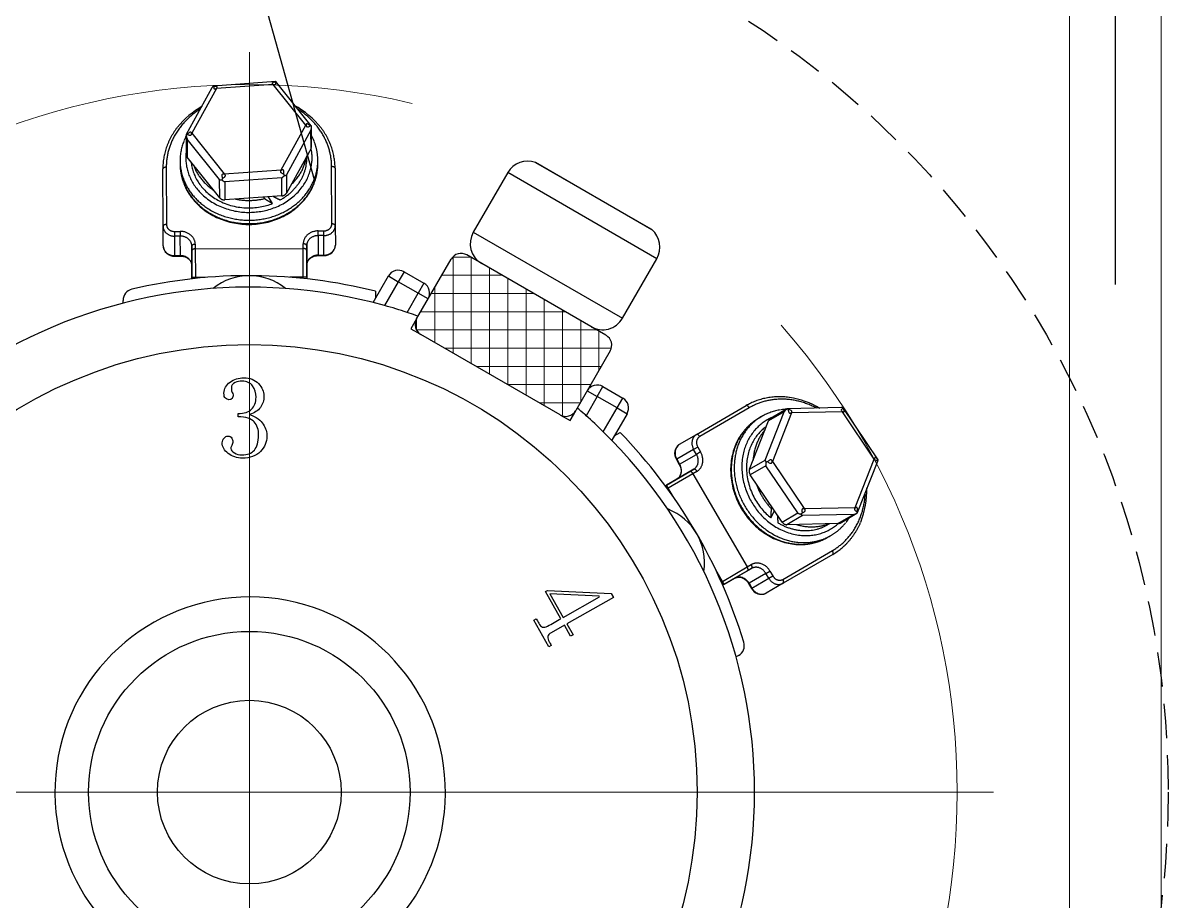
# Model space of a CAD drawing. Extents: x -9568 to -1230, y 8910 to 14862.
# Drawn here: x -7611.9 to -7512.2, y 13437 to 13513.5 of the extents above; entities that cross this region are included whole.
import ezdxf

# ---------------------------------------------------------------- set-up
doc = ezdxf.new("R2010")
doc.units = 0
doc.header["$LTSCALE"] = 12
for name, pattern in [('CENTER', [50.8, 31.75, -6.35, 6.35, -6.35]), ('CENTER2', [28.575, 19.05, -3.175, 3.175, -3.175]), ('DASHED', [0.75, 0.5, -0.25])]:
    doc.linetypes.add(name, pattern=pattern)
for name, color, linetype in [('01粗实线', 7, 'CONTINUOUS'), ('2', 3, 'CONTINUOUS'), ('4虚线层', 6, 'DASHED'), ('Default', 7, 'CONTINUOUS')]:
    doc.layers.add(name, color=color, linetype=linetype)
for name, color, linetype, lineweight in [('2中心线层', 1, 'CENTER', 25), ('7标注层', 4, 'CONTINUOUS', 20), ('图层3', 7, 'CONTINUOUS', 30), ('图层5', 1, 'CENTER2', 18), ('粗实线', 7, 'CONTINUOUS', 25)]:
    doc.layers.add(name, color=color, linetype=linetype, lineweight=lineweight)

# ---------------------------------------------------------------- blocks, each defined once
blk = doc.blocks.new('G$CBB9FC1A2')
at = {"layer": '4虚线层', "ltscale": 0.5}
blk.add_circle((0, 0), 80, dxfattribs=at)
at = {"layer": 'Default', "color": 1, "linetype": 'CENTER2', "lineweight": 13, "ltscale": 20}
for p, q in [((0, -66.13), (0, 64.458)), ((64.793, 0), (-63.433, 0))]:
    blk.add_line(p, q, dxfattribs=at)
at = {"layer": 'Default', "color": 7, "linetype": 'CENTER2', "lineweight": 13}
blk.add_circle((0, 0), 61.637, dxfattribs=at)
at = {"layer": '图层3'}
for p, q in [((2.303, 61.897), (-3.15, 61.513)), ((-3.253, 61.367), (-5.49, 57.287)), ((-2.867, 61.282), (-5.001, 57.391)), ((2.088, 61.631), (-2.867, 61.282)), ((4.91, 58.089), (2.088, 61.631)), ((5.39, 58.04), (2.392, 61.803)), ((2.777, 54.198), (4.91, 58.089)), ((5.417, 56.266), (5.411, 57.949)), ((-5.5, 57.247), (-5.494, 55.565)), ((-5.411, 56.895), (-5.406, 55.32)), ((-2.589, 53.353), (-5.411, 56.895)), ((-5.001, 57.391), (-2.179, 53.849)), ((5.363, 57.654), (3.23, 53.763)), ((5.369, 56.079), (5.363, 57.654)), ((5.369, 56.079), (3.235, 52.188)), ((-6.034, 54.994), (-6.033, 54.694)), ((-2.584, 51.778), (-5.406, 55.32)), ((5.013, 55.284), (5.012, 55.429)), ((5.964, 54.737), (5.963, 55.037)), ((35.046, 48.997), (24.91, 54.849)), ((-7.513, 49.295), (-7.531, 54.289)), ((-7.232, 54.44), (-7.214, 49.446)), ((-2.179, 53.849), (2.777, 54.198)), ((7.183, 49.497), (7.165, 54.491)), ((7.465, 54.343), (7.483, 49.348)), ((22.5, 53.968), (19.501, 48.773)), ((35.488, 46.469), (22.5, 53.968)), ((35.002, 49.028), (24.958, 54.827)), ((-2.584, 51.778), (-2.589, 53.353)), ((2.818, 53.517), (-2.138, 53.168)), ((-2.138, 53.168), (-2.132, 51.593)), ((2.824, 51.942), (2.818, 53.517)), ((3.23, 53.763), (3.235, 52.188)), ((2.824, 51.942), (-2.132, 51.593)), ((2.029, 51.277), (1.66, 51.86)), ((1.232, 51.83), (1.312, 51.703)), ((-7.507, 47.595), (-7.513, 49.295)), ((5.988, 48.887), (6.485, 48.889)), ((5.989, 48.477), (5.988, 48.887)), ((6.487, 48.479), (6.485, 48.889)), ((7.483, 49.348), (7.489, 47.649)), ((-6.512, 48.842), (-6.014, 48.844)), ((-6.512, 48.842), (-6.511, 48.433)), ((-6.013, 48.434), (-6.511, 48.433)), ((-6.511, 48.433), (-6.504, 46.733)), ((-6.014, 48.844), (-6.013, 48.434)), ((-6.007, 46.735), (-6.013, 48.434)), ((6.487, 48.479), (5.989, 48.477)), ((5.989, 48.477), (5.995, 46.778)), ((6.493, 46.779), (6.487, 48.479)), ((19.501, 48.773), (32.488, 41.274)), ((-5.01, 47.575), (-5.004, 45.875)), ((-5.007, 47.17), (-5.01, 47.575)), ((-5.007, 47.17), (-5.001, 45.471)), ((-5.007, 47.17), (-5.007, 47.17)), ((-4.997, 44.821), (-5.007, 47.17)), ((-4.711, 47.727), (-4.708, 47.322)), ((-4.708, 47.321), (4.692, 47.355)), ((-4.708, 47.322), (-4.708, 47.321)), ((-4.708, 47.321), (-4.697, 44.822)), ((4.692, 47.356), (4.692, 47.76)), ((4.692, 47.355), (4.692, 47.356)), ((4.699, 44.856), (4.692, 47.355)), ((4.998, 45.911), (4.992, 47.611)), ((4.992, 47.611), (4.992, 47.206)), ((4.992, 47.206), (4.998, 45.506)), ((4.992, 47.206), (4.992, 47.206)), ((4.992, 47.206), (4.999, 44.857)), ((-6.504, 46.733), (-6.007, 46.735)), ((-6.504, 46.733), (-6.504, 46.693)), ((-6.504, 46.693), (-6.007, 46.695)), ((-6.007, 46.735), (-6.007, 46.695)), ((-5.004, 45.875), (-5.001, 45.471)), ((4.998, 45.506), (4.998, 45.911)), ((5.995, 46.778), (6.493, 46.779)), ((5.995, 46.737), (5.995, 46.778)), ((5.995, 46.737), (6.493, 46.739)), ((6.493, 46.739), (6.493, 46.779)), ((14.569, 41.23), (17.568, 46.425)), ((31.055, 39.793), (18.934, 46.791)), ((32.488, 41.274), (35.488, 46.469)), ((-5.001, 45.471), (-5.001, 45.47)), ((-5.001, 45.47), (-4.997, 44.821)), ((4.998, 45.506), (4.998, 45.506)), ((4.999, 44.857), (4.998, 45.506)), ((10.771, 42.651), (12.105, 44.961)), ((12.105, 44.961), (12.971, 44.462)), ((13.471, 45.327), (12.971, 44.462)), ((13.471, 45.327), (15.202, 44.328)), ((-4.697, 44.822), (-4.997, 44.821)), ((-4.697, 44.822), (-4.997, 44.82)), ((-4.997, 44.82), (-4.997, 44.821)), ((-4.996, 44.712), (-4.997, 44.82)), ((-3.855, 44.825), (-4.697, 44.822)), ((-4.697, 44.822), (-4.696, 44.745)), ((-4.697, 44.822), (-4.697, 44.822)), ((4.699, 44.855), (3.534, 44.851)), ((4.999, 44.857), (4.699, 44.856)), ((4.699, 44.855), (4.699, 44.856)), ((4.699, 44.744), (4.699, 44.855)), ((4.999, 44.855), (4.699, 44.855)), ((4.999, 44.857), (4.999, 44.855)), ((4.999, 44.855), (4.999, 44.712)), ((12.971, 44.462), (11.773, 42.386)), ((14.703, 43.462), (12.971, 44.462)), ((15.202, 44.328), (14.703, 43.462)), ((10.998, 43.625), (10.998, 43.043)), ((13.738, 41.79), (14.703, 43.462)), ((15.568, 42.962), (14.703, 43.462)), ((-10.998, 42.594), (-10.998, 42.839)), ((14.563, 41.221), (14.069, 40.364)), ((14.069, 40.364), (14.892, 39.889)), ((27.056, 32.866), (14.935, 39.864)), ((31.421, 38.427), (28.422, 33.232)), ((29.422, 34.964), (30.288, 34.464)), ((30.288, 34.464), (30.788, 35.33)), ((30.788, 35.33), (32.519, 34.33)), ((30.288, 34.464), (29.323, 32.792)), ((32.019, 33.464), (30.288, 34.464)), ((32.019, 33.464), (32.519, 34.33)), ((-0.983, 32.701), (-0.981, 32.984)), ((27.922, 32.366), (28.418, 33.225)), ((30.821, 31.388), (32.019, 33.464)), ((32.885, 32.964), (31.552, 30.654)), ((32.019, 33.464), (32.885, 32.964)), ((38.934, 31.154), (43.25, 33.667)), ((43.53, 33.483), (39.214, 30.97)), ((44.911, 28.919), (46.567, 33.134)), ((46.567, 33.134), (45.206, 32.342)), ((46.828, 33.387), (45.373, 32.54)), ((47.202, 33.026), (45.545, 28.811)), ((51.519, 33.501), (46.867, 33.398)), ((51.638, 33.124), (47.202, 33.026)), ((54.418, 29.007), (51.638, 33.124)), ((54.756, 28.954), (51.697, 33.485)), ((27.098, 32.842), (27.922, 32.366)), ((43.55, 28.127), (45.206, 32.342)), ((44.609, 32.723), (44.35, 32.572)), ((31.778, 31.046), (32.282, 31.337)), ((37.465, 30.299), (38.934, 31.154)), ((39.043, 30.061), (38.689, 29.855)), ((39.043, 30.061), (39.293, 29.631)), ((37.22, 28.999), (37.185, 28.979)), ((37.185, 28.979), (37.435, 28.549)), ((38.689, 29.855), (37.22, 28.999)), ((37.22, 28.999), (37.47, 28.569)), ((37.47, 28.569), (38.939, 29.424)), ((38.939, 29.424), (38.689, 29.855)), ((39.293, 29.631), (38.939, 29.424)), ((43.55, 28.127), (44.911, 28.919)), ((52.762, 24.792), (54.418, 29.007)), ((36.317, 26.738), (38.347, 27.921)), ((38.347, 27.921), (36.878, 27.066)), ((38.696, 28.126), (37.227, 27.271)), ((37.47, 28.569), (37.435, 28.549)), ((38.347, 27.921), (38.696, 28.126)), ((38.347, 27.921), (38.347, 27.921)), ((38.977, 27.943), (38.628, 27.738)), ((44.976, 28.435), (43.615, 27.643)), ((47.756, 24.318), (44.976, 28.435)), ((45.545, 28.811), (48.325, 24.694)), ((52.959, 24.352), (54.719, 28.83)), ((36.878, 27.066), (36.317, 26.738)), ((38.628, 27.738), (36.469, 26.479)), ((37.227, 27.271), (36.878, 27.066)), ((36.878, 27.066), (36.878, 27.066)), ((38.628, 27.738), (43.356, 19.614)), ((38.628, 27.738), (38.628, 27.738)), ((46.395, 23.526), (43.615, 27.643)), ((36.224, 26.683), (36.317, 26.737)), ((36.317, 26.737), (36.317, 26.738)), ((36.469, 26.479), (36.317, 26.738)), ((36.468, 26.479), (36.317, 26.737)), ((36.468, 26.479), (36.402, 26.44)), ((36.892, 25.751), (36.468, 26.479)), ((36.469, 26.479), (36.468, 26.479)), ((45.422, 23.882), (45.742, 24.493)), ((45.502, 24.848), (45.432, 24.716)), ((46.395, 23.526), (47.756, 24.318)), ((48.175, 24.084), (46.814, 23.292)), ((52.611, 24.182), (48.175, 24.084)), ((48.325, 24.694), (52.762, 24.792)), ((51.25, 23.39), (52.611, 24.182)), ((51.436, 23.442), (52.89, 24.288)), ((51.25, 23.39), (46.814, 23.292)), ((50.383, 23.301), (50.509, 23.374)), ((50.386, 22.203), (50.645, 22.354)), ((46.457, 18.528), (50.773, 21.041)), ((50.795, 20.706), (46.479, 18.194)), ((41.195, 18.358), (40.609, 19.365)), ((41.196, 18.358), (43.356, 19.614)), ((43.378, 19.279), (41.346, 18.099)), ((43.378, 19.28), (41.909, 18.424)), ((42.259, 18.627), (43.728, 19.482)), ((43.356, 19.614), (43.357, 19.615)), ((43.357, 19.615), (43.708, 19.817)), ((43.728, 19.482), (43.378, 19.28)), ((43.378, 19.28), (43.378, 19.279)), ((44.977, 19.052), (43.508, 18.197)), ((44.977, 19.052), (45.331, 19.258)), ((45.227, 18.622), (44.977, 19.052)), ((45.331, 19.258), (45.582, 18.828)), ((41.099, 18.303), (41.195, 18.358)), ((41.195, 18.358), (41.196, 18.358)), ((41.345, 18.099), (41.195, 18.358)), ((41.346, 18.099), (41.196, 18.358)), ((41.345, 18.099), (41.221, 18.027)), ((41.346, 18.099), (41.345, 18.099)), ((41.346, 18.099), (41.908, 18.424)), ((41.908, 18.424), (41.909, 18.424)), ((41.909, 18.424), (42.259, 18.627)), ((43.473, 18.177), (43.508, 18.197)), ((43.473, 18.177), (43.724, 17.747)), ((43.508, 18.197), (43.759, 17.767)), ((43.759, 17.767), (45.227, 18.622)), ((46.479, 18.194), (45.01, 17.338)), ((45.227, 18.622), (45.582, 18.828)), ((25.782, 17.463), (25.958, 17.563)), ((27.119, 15.105), (25.782, 17.463)), ((25.958, 17.563), (31.495, 17.309)), ((26.172, 17.265), (27.329, 15.224)), ((30.475, 17.059), (26.172, 17.265)), ((27.329, 15.224), (30.497, 17.021)), ((31.695, 16.957), (27.647, 14.663)), ((30.497, 17.021), (30.475, 17.059)), ((31.495, 17.309), (31.695, 16.957)), ((43.724, 17.747), (43.759, 17.767)), ((24.768, 14.985), (24.978, 15.104)), ((26.085, 12.661), (24.768, 14.985)), ((27.437, 14.543), (26.275, 13.885)), ((27.977, 13.592), (27.437, 14.543)), ((27.647, 14.663), (28.187, 13.711)), ((28.187, 13.711), (27.977, 13.592)), ((26.295, 12.78), (26.085, 12.661)), ((42.599, 11.895), (42.386, 11.773))]:
    blk.add_line(p, q, dxfattribs=at)
for radius in [38.992, 13.997, 7.998]:
    blk.add_circle((0, 0), radius, dxfattribs=at)
for centre, radius, start, end in [((-0.028, 52.711), 8.132, 120.09234, 140.05264), ((-0.028, 52.711), 8.132, 39.3794, 60.97874), ((-4.907, 56.059), 1.336, 94.02721, 95.27522), ((1.606, 55.24), 4.294, 20.15123, 27.26545), ((24.232, 52.968), 2, 70.16425, 150), ((24.808, 54.567), 0.3, 60, 70.16425), ((34.852, 48.768), 0.3, 49.83575, 60), ((33.756, 47.469), 2, 330, 49.83575), ((21.232, 47.773), 2, 150, 240), ((-6.553, 47.647), 0.956, 183.12944, 272.91355), ((6.536, 47.693), 0.955, 267.43613, 357.34059), ((18.434, 45.925), 1, 60, 150), ((0, 0), 44.99, 75.851, 103.13656), ((0, 39.991), 4.999, 51.03224, 128.96776), ((12.971, 44.462), 1, 60, 150), ((0, 0), 43.991, 74.47751, 165.52249), ((14.703, 43.462), 1, 330, 60), ((-9.998, 42.839), 1, 103.13656, 180), ((0, 0), 43.991, 71.80289, 74.47751), ((0, 0), 43.991, 71.56191, 71.80289), ((0, 0), 43.991, 70.47918, 71.56191), ((15.434, 40.73), 1, 150, 240), ((30.757, 42.274), 2, 240, 330), ((30.556, 38.927), 1, 330, 60), ((30.288, 34.464), 1, 60, 150), ((32.019, 33.464), 1, 330, 60), ((45.635, 26.38), 8.132, 60.09234, 80.05264), ((27.556, 33.732), 1, 240, 330), ((0, 0), 43.991, 48.42534, 49.51801), ((0, 0), 43.991, 48.19711, 48.42534), ((46.095, 32.279), 1.336, 34.02721, 35.27522), ((0, 0), 43.991, 45.52249, 48.19711), ((0, 0), 43.991, 314.47751, 45.52249), ((0, 0), 44.99, 16.86344, 44.149), ((37.987, 29.499), 0.956, 123.12944, 212.91355), ((45.635, 26.38), 8.132, 339.3794, 0.97874), ((34.634, 19.996), 4.999, 351.03224, 68.96776), ((48.643, 26.229), 4.294, 320.15123, 327.26545), ((44.571, 18.187), 0.955, 207.43613, 297.34059), ((42.099, 12.761), 1, 300, 16.86344)]:
    blk.add_arc(centre, radius, start, end, dxfattribs=at)
for points, degree in [([(2.135, 61.842), (2.102, 61.832), (2.069, 61.821), (2.042, 61.805)], 3), ([(2.238, 61.867), (2.203, 61.86), (2.168, 61.852), (2.135, 61.842)], 3), ([(2.256, 61.871), (2.25, 61.87), (2.244, 61.869), (2.238, 61.867)], 3), ([(-2.884, 61.302), (-2.876, 61.292), (-2.867, 61.282)], 2), ([(1.996, 61.763), (1.994, 61.757), (1.993, 61.751), (1.993, 61.745)], 3), ([(1.993, 61.745), (1.994, 61.738), (1.997, 61.732), (2, 61.726)], 3), ([(2.014, 61.787), (2.006, 61.78), (2, 61.772), (1.996, 61.763)], 3), ([(2, 61.726), (2.006, 61.717), (2.013, 61.709), (2.022, 61.702)], 3), ([(2.042, 61.805), (2.032, 61.8), (2.022, 61.794), (2.014, 61.787)], 3), ([(2.022, 61.702), (2.038, 61.688), (2.057, 61.676), (2.077, 61.665)], 3), ([(2.077, 61.665), (2.085, 61.661), (2.093, 61.657), (2.101, 61.653)], 3), ([(2.088, 61.631), (2.094, 61.642), (2.101, 61.653)], 2), ([(4.91, 58.089), (4.925, 58.09), (4.939, 58.091)], 2), ([(4.94, 58.105), (4.94, 58.1), (4.939, 58.096), (4.939, 58.091)], 3), ([(4.951, 58.169), (4.943, 58.149), (4.941, 58.127), (4.94, 58.105)], 3), ([(4.968, 58.197), (4.96, 58.189), (4.955, 58.179), (4.951, 58.169)], 3), ([(4.987, 58.21), (4.979, 58.207), (4.973, 58.202), (4.968, 58.197)], 3), ([(5.01, 58.216), (5.002, 58.215), (4.994, 58.213), (4.987, 58.21)], 3), ([(5.049, 58.212), (5.036, 58.215), (5.023, 58.217), (5.01, 58.216)], 3), ([(5.087, 58.199), (5.074, 58.204), (5.062, 58.209), (5.049, 58.212)], 3), ([(5.185, 58.141), (5.154, 58.163), (5.121, 58.184), (5.087, 58.199)], 3), ([(5.273, 58.073), (5.245, 58.097), (5.215, 58.12), (5.185, 58.141)], 3), ([(5.301, 58.05), (5.292, 58.058), (5.283, 58.066), (5.273, 58.073)], 3), ([(-5.501, 57.18), (-5.569, 57.042), (-5.627, 56.905), (-5.692, 56.745)], 3), ([(-5.391, 57.297), (-5.382, 57.293), (-5.373, 57.288), (-5.363, 57.283)], 3), ([(-5.363, 57.283), (-5.335, 57.269), (-5.305, 57.256), (-5.275, 57.245)], 3), ([(-5.275, 57.245), (-5.244, 57.234), (-5.211, 57.225), (-5.177, 57.222)], 3), ([(-5.177, 57.222), (-5.164, 57.221), (-5.152, 57.221), (-5.139, 57.222)], 3), ([(-5.139, 57.222), (-5.126, 57.224), (-5.113, 57.227), (-5.101, 57.232)], 3), ([(-5.101, 57.232), (-5.092, 57.236), (-5.084, 57.241), (-5.077, 57.247)], 3), ([(-5.077, 57.247), (-5.07, 57.253), (-5.063, 57.26), (-5.058, 57.268)], 3), ([(-5.058, 57.268), (-5.051, 57.279), (-5.045, 57.291), (-5.041, 57.303)], 3), ([(-5.041, 57.303), (-5.034, 57.327), (-5.031, 57.35), (-5.03, 57.373)], 3), ([(-5.03, 57.373), (-5.03, 57.378), (-5.03, 57.384), (-5.03, 57.389)], 3), ([(-2.179, 53.849), (-2.185, 53.838), (-2.191, 53.826)], 2), ([(2.777, 54.198), (2.785, 54.188), (2.794, 54.177)], 2), ([(2.809, 54.184), (2.804, 54.182), (2.799, 54.179), (2.794, 54.177)], 3), ([(2.881, 54.206), (2.856, 54.203), (2.832, 54.194), (2.809, 54.184)], 3), ([(2.921, 54.205), (2.908, 54.208), (2.894, 54.207), (2.881, 54.206)], 3), ([(2.948, 54.196), (2.939, 54.2), (2.93, 54.203), (2.921, 54.205)], 3), ([(2.97, 54.179), (2.964, 54.186), (2.956, 54.192), (2.948, 54.196)], 3), ([(2.992, 54.144), (2.987, 54.157), (2.979, 54.169), (2.97, 54.179)], 3), ([(3.005, 54.106), (3.002, 54.119), (2.998, 54.132), (2.992, 54.144)], 3), ([(3, 53.853), (3.001, 53.864), (3.003, 53.876), (3.005, 53.887)], 3), ([(3.013, 53.995), (3.014, 54.032), (3.013, 54.07), (3.005, 54.106)], 3), ([(3.005, 53.887), (3.009, 53.923), (3.012, 53.959), (3.013, 53.995)], 3), ([(-2.346, 53.476), (-2.335, 53.482), (-2.325, 53.487), (-2.314, 53.492)], 3), ([(-2.314, 53.492), (-2.281, 53.509), (-2.248, 53.527), (-2.217, 53.547)], 3), ([(-2.217, 53.547), (-2.185, 53.568), (-2.153, 53.59), (-2.127, 53.618)], 3), ([(-2.176, 53.818), (-2.181, 53.821), (-2.186, 53.823), (-2.191, 53.826)], 3), ([(-2.115, 53.773), (-2.133, 53.791), (-2.154, 53.806), (-2.176, 53.818)], 3), ([(-2.127, 53.618), (-2.118, 53.628), (-2.109, 53.638), (-2.102, 53.65)], 3), ([(-2.092, 53.741), (-2.098, 53.753), (-2.106, 53.764), (-2.115, 53.773)], 3), ([(-2.102, 53.65), (-2.094, 53.661), (-2.088, 53.674), (-2.086, 53.687)], 3), ([(-2.084, 53.715), (-2.085, 53.724), (-2.088, 53.733), (-2.092, 53.741)], 3), ([(-2.086, 53.687), (-2.083, 53.696), (-2.083, 53.705), (-2.084, 53.715)], 3), ([(-0.981, 32.984), (-0.449, 32.98), (-0.058, 33.104), (0.197, 33.356)], 3), ([(46.768, 33.354), (46.616, 33.345), (46.468, 33.325), (46.296, 33.302)], 3), ([(46.926, 33.317), (46.926, 33.307), (46.927, 33.297), (46.927, 33.286)], 3), ([(46.927, 33.286), (46.929, 33.255), (46.933, 33.223), (46.938, 33.191)], 3), ([(46.938, 33.191), (46.944, 33.158), (46.953, 33.125), (46.967, 33.094)], 3), ([(46.967, 33.094), (46.973, 33.083), (46.979, 33.072), (46.986, 33.062)], 3), ([(46.986, 33.062), (46.994, 33.051), (47.003, 33.041), (47.014, 33.033)], 3), ([(47.014, 33.033), (47.022, 33.028), (47.03, 33.023), (47.039, 33.02)], 3), ([(47.039, 33.02), (47.048, 33.017), (47.057, 33.015), (47.067, 33.014)], 3), ([(47.067, 33.014), (47.08, 33.013), (47.093, 33.015), (47.106, 33.017)], 3), ([(47.106, 33.017), (47.129, 33.023), (47.151, 33.032), (47.172, 33.043)], 3), ([(47.172, 33.043), (47.176, 33.045), (47.181, 33.048), (47.185, 33.05)], 3), ([(51.647, 33.149), (51.643, 33.137), (51.638, 33.124)], 2), ([(0.433, 32.247), (0.179, 32.545), (-0.29, 32.696), (-0.983, 32.701)], 3), ([(1.531, 31.001), (1.528, 30.494), (1.339, 30.051), (0.961, 29.664)], 3), ([(54.418, 29.007), (54.431, 29.007), (54.444, 29.007)], 2), ([(54.446, 29.1), (54.442, 29.079), (54.441, 29.056), (54.442, 29.033)], 3), ([(54.442, 29.033), (54.443, 29.025), (54.443, 29.016), (54.444, 29.007)], 3), ([(54.456, 29.13), (54.451, 29.122), (54.448, 29.111), (54.446, 29.1)], 3), ([(54.469, 29.146), (54.464, 29.142), (54.46, 29.137), (54.456, 29.13)], 3), ([(54.487, 29.153), (54.48, 29.152), (54.474, 29.15), (54.469, 29.146)], 3), ([(54.516, 29.149), (54.506, 29.152), (54.496, 29.154), (54.487, 29.153)], 3), ([(54.546, 29.135), (54.536, 29.141), (54.526, 29.146), (54.516, 29.149)], 3), ([(54.624, 29.072), (54.599, 29.096), (54.573, 29.118), (54.546, 29.135)], 3), ([(54.698, 28.996), (54.674, 29.022), (54.65, 29.048), (54.624, 29.072)], 3), ([(54.71, 28.981), (54.706, 28.986), (54.702, 28.991), (54.698, 28.996)], 3), ([(45.139, 28.77), (45.149, 28.763), (45.159, 28.757), (45.169, 28.75)], 3), ([(45.169, 28.75), (45.2, 28.73), (45.232, 28.71), (45.265, 28.693)], 3), ([(45.265, 28.693), (45.299, 28.676), (45.334, 28.66), (45.371, 28.651)], 3), ([(45.371, 28.651), (45.384, 28.648), (45.397, 28.645), (45.411, 28.645)], 3), ([(45.411, 28.645), (45.425, 28.644), (45.439, 28.645), (45.451, 28.65)], 3), ([(45.451, 28.65), (45.46, 28.652), (45.469, 28.657), (45.476, 28.662)], 3), ([(45.476, 28.662), (45.484, 28.668), (45.49, 28.675), (45.495, 28.682)], 3), ([(45.495, 28.682), (45.503, 28.693), (45.508, 28.706), (45.511, 28.718)], 3), ([(45.511, 28.718), (45.518, 28.742), (45.52, 28.768), (45.52, 28.793)], 3), ([(45.545, 28.811), (45.532, 28.811), (45.519, 28.81)], 2), ([(45.52, 28.793), (45.52, 28.799), (45.519, 28.805), (45.519, 28.81)], 3), ([(48.138, 24.329), (48.149, 24.333), (48.159, 24.337), (48.17, 24.342)], 3), ([(48.17, 24.342), (48.203, 24.356), (48.236, 24.371), (48.268, 24.388)], 3), ([(48.268, 24.388), (48.3, 24.406), (48.332, 24.426), (48.36, 24.451)], 3), ([(48.325, 24.694), (48.321, 24.682), (48.315, 24.669)], 2), ([(48.329, 24.659), (48.325, 24.663), (48.32, 24.666), (48.315, 24.669)], 3), ([(48.384, 24.608), (48.369, 24.628), (48.349, 24.645), (48.329, 24.659)], 3), ([(48.36, 24.451), (48.369, 24.46), (48.379, 24.47), (48.387, 24.481)], 3), ([(48.404, 24.573), (48.399, 24.586), (48.392, 24.597), (48.384, 24.608)], 3), ([(48.387, 24.481), (48.394, 24.492), (48.401, 24.504), (48.405, 24.517)], 3), ([(48.409, 24.545), (48.409, 24.555), (48.407, 24.564), (48.404, 24.573)], 3), ([(48.405, 24.517), (48.408, 24.526), (48.409, 24.536), (48.409, 24.545)], 3), ([(52.762, 24.792), (52.77, 24.78), (52.778, 24.768)], 2), ([(52.791, 24.775), (52.786, 24.772), (52.782, 24.77), (52.778, 24.768)], 3), ([(52.851, 24.797), (52.83, 24.794), (52.81, 24.785), (52.791, 24.775)], 3), ([(52.884, 24.796), (52.873, 24.799), (52.862, 24.798), (52.851, 24.797)], 3), ([(52.905, 24.787), (52.898, 24.791), (52.891, 24.794), (52.884, 24.796)], 3), ([(52.922, 24.769), (52.917, 24.776), (52.911, 24.782), (52.905, 24.787)], 3), ([(52.937, 24.733), (52.934, 24.746), (52.929, 24.759), (52.922, 24.769)], 3), ([(52.923, 24.434), (52.926, 24.446), (52.928, 24.458), (52.93, 24.47)], 3), ([(52.93, 24.47), (52.936, 24.506), (52.941, 24.543), (52.944, 24.58)], 3), ([(52.945, 24.694), (52.943, 24.708), (52.941, 24.721), (52.937, 24.733)], 3), ([(52.944, 24.58), (52.948, 24.618), (52.949, 24.657), (52.945, 24.694)], 3), ([(24.978, 15.104), (25.052, 14.974), (25.125, 14.844), (25.199, 14.714)], 3), ([(25.957, 14.446), (26.344, 14.666), (26.731, 14.886), (27.119, 15.105)], 3), ([(25.199, 14.714), (25.304, 14.529), (25.416, 14.412), (25.535, 14.371)], 3), ([(25.535, 14.371), (25.651, 14.332), (25.794, 14.354), (25.957, 14.446)], 3), ([(26.004, 13.544), (25.988, 13.408), (26.023, 13.26), (26.116, 13.097)], 3), ([(26.275, 13.885), (26.112, 13.792), (26.019, 13.677), (26.004, 13.544)], 3), ([(26.116, 13.097), (26.175, 12.992), (26.235, 12.886), (26.295, 12.78)], 3)]:
    blk.add_open_spline(points, degree=degree, dxfattribs=at)
for points, knots in [([(2.101, 61.653), (2.122, 61.646), (2.143, 61.64), (2.187, 61.63), (2.21, 61.627), (2.253, 61.63), (2.272, 61.638), (2.294, 61.661), (2.299, 61.676), (2.305, 61.72), (2.299, 61.75), (2.281, 61.811), (2.27, 61.841), (2.256, 61.871)], [0, 0, 0, 0, 0.125, 0.125, 0.25, 0.25, 0.375, 0.375, 0.5, 0.5, 0.75, 0.75, 1, 1, 1, 1]), ([(-3.089, 61.495), (-3.096, 61.463), (-3.101, 61.432), (-3.105, 61.371), (-3.104, 61.34), (-3.088, 61.297), (-3.08, 61.283), (-3.053, 61.263), (-3.032, 61.258), (-2.966, 61.262), (-2.923, 61.282), (-2.884, 61.302)], [0, 0, 0, 0, 0.25, 0.25, 0.5, 0.5, 0.625, 0.625, 0.75, 0.75, 1, 1, 1, 1]), ([(-2.884, 61.302), (-2.867, 61.314), (-2.85, 61.327), (-2.821, 61.354), (-2.808, 61.369), (-2.794, 61.4), (-2.796, 61.416), (-2.816, 61.441), (-2.832, 61.45), (-2.884, 61.471), (-2.924, 61.478), (-3.006, 61.489), (-3.047, 61.493), (-3.089, 61.495)], [0, 0, 0, 0, 0.125, 0.125, 0.25, 0.25, 0.375, 0.375, 0.5, 0.5, 0.75, 0.75, 1, 1, 1, 1]), ([(4.939, 58.091), (4.943, 58.071), (4.948, 58.051), (4.962, 58.013), (4.972, 57.993), (5.002, 57.96), (5.023, 57.948), (5.065, 57.939), (5.086, 57.941), (5.144, 57.953), (5.178, 57.97), (5.242, 58.007), (5.272, 58.028), (5.301, 58.05)], [0, 0, 0, 0, 0.125, 0.125, 0.25, 0.25, 0.375, 0.375, 0.5, 0.5, 0.75, 0.75, 1, 1, 1, 1]), ([(-5.03, 57.389), (-5.033, 57.408), (-5.038, 57.426), (-5.053, 57.461), (-5.063, 57.477), (-5.092, 57.5), (-5.113, 57.505), (-5.155, 57.498), (-5.176, 57.489), (-5.234, 57.455), (-5.268, 57.425), (-5.332, 57.364), (-5.362, 57.331), (-5.391, 57.297)], [0, 0, 0, 0, 0.125, 0.125, 0.25, 0.25, 0.375, 0.375, 0.5, 0.5, 0.75, 0.75, 1, 1, 1, 1]), ([(2.794, 54.177), (2.776, 54.164), (2.76, 54.151), (2.73, 54.119), (2.717, 54.101), (2.704, 54.06), (2.706, 54.037), (2.726, 53.997), (2.742, 53.98), (2.794, 53.937), (2.834, 53.917), (2.916, 53.881), (2.957, 53.866), (3, 53.853)], [0, 0, 0, 0, 0.125, 0.125, 0.25, 0.25, 0.375, 0.375, 0.5, 0.5, 0.75, 0.75, 1, 1, 1, 1]), ([(-5.677, 52.95), (-5.636, 52.844), (-5.53, 52.569), (-5.254, 52.095), (-4.871, 51.576), (-4.414, 51.096), (-3.896, 50.669), (-3.324, 50.297), (-2.706, 49.988), (-2.05, 49.744), (-1.365, 49.571), (-0.661, 49.469), (0.052, 49.442), (0.765, 49.489), (1.466, 49.609), (2.146, 49.802), (2.796, 50.064), (3.406, 50.392), (3.968, 50.781), (4.473, 51.227), (4.916, 51.723), (5.28, 52.257), (5.521, 52.696), (5.603, 52.932), (5.622, 52.988)], [0, 0, 0, 0, 0.023504, 0.071231, 0.119057, 0.16699, 0.215029, 0.263161, 0.311372, 0.359643, 0.407961, 0.456313, 0.504691, 0.553089, 0.601499, 0.649916, 0.69833, 0.746732, 0.795105, 0.84343, 0.891682, 0.939839, 0.987883, 1, 1, 1, 1]), ([(-2.191, 53.826), (-2.212, 53.833), (-2.233, 53.838), (-2.277, 53.843), (-2.3, 53.843), (-2.343, 53.83), (-2.362, 53.815), (-2.384, 53.776), (-2.389, 53.754), (-2.395, 53.688), (-2.389, 53.645), (-2.371, 53.56), (-2.36, 53.518), (-2.346, 53.476)], [0, 0, 0, 0, 0.125, 0.125, 0.25, 0.25, 0.375, 0.375, 0.5, 0.5, 0.75, 0.75, 1, 1, 1, 1]), ([(-6.007, 46.695), (-5.956, 46.693), (-5.824, 46.689), (-5.588, 46.632), (-5.348, 46.506), (-5.16, 46.33), (-5.04, 46.125), (-5.006, 45.963), (-5.004, 45.884), (-5.004, 45.875)], [0, 0, 0, 0, 0.085815, 0.263196, 0.440645, 0.618441, 0.798246, 0.979263, 1, 1, 1, 1]), ([(4.998, 45.911), (5, 45.949), (5.005, 46.055), (5.071, 46.249), (5.229, 46.455), (5.452, 46.616), (5.721, 46.718), (5.896, 46.731), (5.995, 46.737)], [0, 0, 0, 0, 0.083797, 0.276398, 0.466096, 0.650371, 0.831212, 1, 1, 1, 1]), ([(-1.684, 35.72), (-1.338, 35.97), (-0.935, 36.095), (0.055, 36.088), (0.478, 35.915), (1.117, 35.247), (1.276, 34.895), (1.271, 34.124), (1.166, 33.783), (0.762, 33.23), (0.448, 33.028), (0.023, 32.894)], [0.5951838, 0.5951838, 0.5951838, 0.5951838, 0.6635887, 0.6635887, 0.7444978, 0.7444978, 0.8254068, 0.8254068, 0.9127034, 0.9127034, 1, 1, 1, 1]), ([(-1.772, 34.184), (-1.879, 34.189), (-1.982, 34.225), (-2.166, 34.382), (-2.214, 34.529), (-2.209, 35.143), (-2.032, 35.469), (-1.684, 35.72)], [0.465193, 0.465193, 0.465193, 0.465193, 0.4988377, 0.4988377, 0.5324824, 0.5324824, 0.5951838, 0.5951838, 0.5951838, 0.5951838]), ([(-1.245, 35.673), (-1.459, 35.587), (-1.564, 35.427), (-1.567, 35.002), (-1.543, 34.871), (-1.437, 34.762), (-1.408, 34.699), (-1.409, 34.484), (-1.439, 34.377), (-1.548, 34.222), (-1.641, 34.179), (-1.772, 34.184)], [0.3405359, 0.3405359, 0.3405359, 0.3405359, 0.3603327, 0.3603327, 0.3805898, 0.3805898, 0.4008469, 0.4008469, 0.4330199, 0.4330199, 0.465193, 0.465193, 0.465193, 0.465193]), ([(0.289, 35.379), (0.091, 35.66), (-0.22, 35.802), (-0.829, 35.807), (-1.03, 35.759), (-1.245, 35.673)], [0.2287295, 0.2287295, 0.2287295, 0.2287295, 0.3065468, 0.3065468, 0.3405359, 0.3405359, 0.3405359, 0.3405359]), ([(0.197, 33.356), (0.45, 33.606), (0.582, 33.953), (0.587, 34.777), (0.487, 35.1), (0.289, 35.379)], [0.0840012, 0.0840012, 0.0840012, 0.0840012, 0.1636446, 0.1636446, 0.2287295, 0.2287295, 0.2287295, 0.2287295]), ([(47.185, 33.05), (47.2, 33.063), (47.213, 33.076), (47.236, 33.106), (47.245, 33.123), (47.25, 33.16), (47.244, 33.18), (47.217, 33.214), (47.199, 33.227), (47.14, 33.26), (47.098, 33.275), (47.012, 33.299), (46.969, 33.309), (46.926, 33.317)], [0, 0, 0, 0, 0.125, 0.125, 0.25, 0.25, 0.375, 0.375, 0.5, 0.5, 0.75, 0.75, 1, 1, 1, 1]), ([(51.711, 33.423), (51.681, 33.413), (51.651, 33.402), (51.596, 33.374), (51.57, 33.358), (51.541, 33.323), (51.533, 33.309), (51.529, 33.275), (51.535, 33.255), (51.572, 33.2), (51.61, 33.172), (51.647, 33.149)], [0, 0, 0, 0, 0.25, 0.25, 0.5, 0.5, 0.625, 0.625, 0.75, 0.75, 1, 1, 1, 1]), ([(51.647, 33.149), (51.666, 33.14), (51.685, 33.132), (51.723, 33.12), (51.743, 33.116), (51.777, 33.12), (51.79, 33.129), (51.801, 33.159), (51.801, 33.177), (51.793, 33.233), (51.78, 33.271), (51.748, 33.348), (51.73, 33.385), (51.711, 33.423)], [0, 0, 0, 0, 0.125, 0.125, 0.25, 0.25, 0.375, 0.375, 0.5, 0.5, 0.75, 0.75, 1, 1, 1, 1]), ([(0.023, 32.894), (0.607, 32.675), (1.005, 32.395), (1.429, 31.699), (1.534, 31.352), (1.531, 31.001)], [0, 0, 0, 0, 0.5, 0.5, 1, 1, 1, 1]), ([(0.435, 29.794), (0.676, 30.075), (0.801, 30.504), (0.809, 31.567), (0.685, 31.953), (0.433, 32.247)], [0.7113736, 0.7113736, 0.7113736, 0.7113736, 0.8116176, 0.8116176, 0.8934835, 0.8934835, 0.8934835, 0.8934835]), ([(-2.196, 30.842), (-2.085, 30.961), (-1.98, 31.021), (-1.717, 31.019), (-1.6, 30.959), (-1.537, 30.842)], [0.42375816, 0.42375816, 0.42375816, 0.42375816, 0.44486031, 0.44486031, 0.47802083, 0.47802083, 0.47802083, 0.47802083]), ([(43.018, 31.391), (42.946, 31.303), (42.761, 31.074), (42.489, 30.598), (42.231, 30.006), (42.044, 29.371), (41.932, 28.709), (41.896, 28.028), (41.938, 27.337), (42.055, 26.647), (42.247, 25.967), (42.511, 25.307), (42.844, 24.675), (43.241, 24.082), (43.696, 23.535), (44.203, 23.042), (44.754, 22.61), (45.344, 22.246), (45.962, 21.954), (46.6, 21.74), (47.251, 21.604), (47.896, 21.556), (48.397, 21.567), (48.642, 21.614), (48.7, 21.625)], [0, 0, 0, 0, 0.023504, 0.071231, 0.119057, 0.16699, 0.215029, 0.263161, 0.311372, 0.359643, 0.407961, 0.456313, 0.504691, 0.553089, 0.601499, 0.649916, 0.69833, 0.746732, 0.795105, 0.84343, 0.891682, 0.939839, 0.987883, 1, 1, 1, 1]), ([(-1.844, 29.503), (-2.186, 29.772), (-2.362, 30.077), (-2.359, 30.584), (-2.304, 30.725), (-2.196, 30.842)], [0.3155923, 0.3155923, 0.3155923, 0.3155923, 0.3904764, 0.3904764, 0.4237582, 0.4237582, 0.4237582, 0.4237582]), ([(-1.537, 30.842), (-1.472, 30.719), (-1.437, 30.622), (-1.438, 30.407), (-1.468, 30.295), (-1.577, 30.111), (-1.602, 30.023), (-1.603, 29.784), (-1.507, 29.652), (-1.303, 29.543)], [0.4780208, 0.4780208, 0.4780208, 0.4780208, 0.4906772, 0.4906772, 0.512826, 0.512826, 0.5349747, 0.5349747, 0.5806564, 0.5806564, 0.5806564, 0.5806564]), ([(0.961, 29.664), (0.585, 29.279), (0.065, 29.09), (-1.086, 29.098), (-1.5, 29.232), (-1.844, 29.503)], [0.1038107, 0.1038107, 0.1038107, 0.1038107, 0.2267517, 0.2267517, 0.3155923, 0.3155923, 0.3155923, 0.3155923]), ([(-1.303, 29.543), (-1.102, 29.436), (-0.884, 29.384), (-0.167, 29.379), (0.194, 29.513), (0.435, 29.794)], [0.5806564, 0.5806564, 0.5806564, 0.5806564, 0.6242288, 0.6242288, 0.7113736, 0.7113736, 0.7113736, 0.7113736]), ([(45.519, 28.81), (45.514, 28.832), (45.508, 28.853), (45.491, 28.894), (45.479, 28.914), (45.446, 28.944), (45.424, 28.953), (45.379, 28.953), (45.358, 28.946), (45.298, 28.918), (45.263, 28.891), (45.198, 28.833), (45.168, 28.802), (45.139, 28.77)], [0, 0, 0, 0, 0.125, 0.125, 0.25, 0.25, 0.375, 0.375, 0.5, 0.5, 0.75, 0.75, 1, 1, 1, 1]), ([(54.444, 29.007), (54.448, 28.986), (54.453, 28.964), (54.467, 28.921), (54.476, 28.9), (54.5, 28.864), (54.516, 28.852), (54.547, 28.844), (54.562, 28.847), (54.604, 28.864), (54.627, 28.885), (54.671, 28.93), (54.691, 28.955), (54.71, 28.981)], [0, 0, 0, 0, 0.125, 0.125, 0.25, 0.25, 0.375, 0.375, 0.5, 0.5, 0.75, 0.75, 1, 1, 1, 1]), ([(37.435, 28.549), (37.459, 28.505), (37.521, 28.388), (37.591, 28.156), (37.602, 27.885), (37.543, 27.633), (37.426, 27.427), (37.302, 27.316), (37.235, 27.276), (37.227, 27.271)], [0, 0, 0, 0, 0.085815, 0.263196, 0.440645, 0.618441, 0.798246, 0.979263, 1, 1, 1, 1]), ([(48.315, 24.669), (48.296, 24.678), (48.276, 24.685), (48.234, 24.695), (48.212, 24.698), (48.169, 24.688), (48.15, 24.675), (48.125, 24.638), (48.119, 24.615), (48.108, 24.549), (48.111, 24.504), (48.12, 24.416), (48.128, 24.372), (48.138, 24.329)], [0, 0, 0, 0, 0.125, 0.125, 0.25, 0.25, 0.375, 0.375, 0.5, 0.5, 0.75, 0.75, 1, 1, 1, 1]), ([(52.778, 24.768), (52.762, 24.755), (52.748, 24.741), (52.722, 24.709), (52.71, 24.69), (52.696, 24.648), (52.696, 24.624), (52.709, 24.583), (52.721, 24.566), (52.761, 24.522), (52.792, 24.501), (52.857, 24.464), (52.89, 24.448), (52.923, 24.434)], [0, 0, 0, 0, 0.125, 0.125, 0.25, 0.25, 0.375, 0.375, 0.5, 0.5, 0.75, 0.75, 1, 1, 1, 1]), ([(42.259, 18.627), (42.292, 18.644), (42.388, 18.693), (42.589, 18.733), (42.846, 18.699), (43.097, 18.586), (43.32, 18.404), (43.419, 18.26), (43.473, 18.177)], [0, 0, 0, 0, 0.083797, 0.276398, 0.466096, 0.650371, 0.831212, 1, 1, 1, 1])]:
    blk.add_open_spline(points, degree=3, knots=knots, dxfattribs=at)
for points, weights in [([(2.303, 61.897), (2.284, 61.896), (2.256, 61.871)], [1, 0.988629558911, 1]), ([(2.392, 61.803), (2.35, 61.855), (2.303, 61.897)], [1, 0.994585928049, 1]), ([(-3.151, 61.513), (-3.208, 61.448), (-3.253, 61.367)], [1, 0.990270237874, 1]), ([(-3.089, 61.495), (-3.126, 61.515), (-3.151, 61.513)], [1, 0.988629558905, 1]), ([(-4.279, 59.497), (-7.243, 57.619), (-7.232, 54.44)], [1, 0.890847480315, 1]), ([(7.165, 54.491), (7.154, 57.63), (4.236, 59.489)], [1, 0.893195865294, 1]), ([(-6.283, 57.898), (-7.538, 56.257), (-7.531, 54.289)], [1, 0.957016476115, 1]), ([(5.409, 57.999), (5.365, 58.029), (5.301, 58.05)], [1, 0.988629558881, 1]), ([(5.363, 57.654), (5.42, 57.825), (5.409, 57.999)], [1, 0.965925826291, 1]), ([(5.409, 57.999), (5.405, 58.021), (5.39, 58.04)], [1, 0.994585928032, 1]), ([(-5.49, 57.287), (-5.504, 57.261), (-5.499, 57.231)], [1, 0.990270237862, 1]), ([(-5.391, 57.297), (-5.455, 57.267), (-5.499, 57.231)], [1, 0.988629558873, 1]), ([(-5.499, 57.231), (-5.488, 57.057), (-5.411, 56.895)], [1, 0.965925826291, 1]), ([(7.465, 54.343), (7.459, 56.24), (6.273, 57.835)], [1, 0.959865769158, 1]), ([(-5.707, 56.701), (-6.379, 55.01), (-5.708, 53.32)], [1, 0.945568658733, 1]), ([(0.452, 50.523), (6.421, 50.989), (5.379, 56.099)], [1, 0.676106786958, 1]), ([(5.369, 56.079), (5.417, 56.168), (5.417, 56.266)], [1, 0.975171412706, 1]), ([(5.963, 55.037), (5.96, 55.88), (5.65, 56.679)], [1, 0.987091075476, 1]), ([(-5.495, 55.834), (-5.536, 55.541), (-5.535, 55.246)], [1, 0.998085349684, 1]), ([(-5.535, 55.246), (-5.517, 50.056), (0.452, 50.523)], [1, 0.676106786958, 1]), ([(-5.494, 55.565), (-5.494, 55.431), (-5.406, 55.32)], [1, 0.955248908863, 1]), ([(-5.068, 54.896), (-4.473, 48.748), (2.029, 51.277)], [1, 0.578208880001, 1]), ([(2.689, 51.587), (5.021, 52.884), (5.013, 55.284)], [1, 0.87667259786, 1]), ([(3.637, 52.921), (4.753, 53.948), (4.967, 55.346)], [1, 0.951770493268, 1]), ([(5.654, 53.374), (5.966, 54.184), (5.963, 55.037)], [1, 0.98677118237, 1]), ([(-7.232, 54.44), (-7.532, 54.439), (-7.531, 54.289)], [1, 0.707106781188, 1]), ([(-6.033, 54.694), (-6.03, 53.819), (-5.696, 52.993)], [1, 0.986094472593, 1]), ([(-4.874, 54.653), (-4.406, 53.304), (-3.115, 52.446)], [1, 0.951770493268, 1]), ([(3.061, 53.717), (3.036, 53.781), (3, 53.853)], [1, 0.988629558892, 1]), ([(5.637, 53.029), (5.967, 53.859), (5.964, 54.737)], [1, 0.98601887414, 1]), ([(7.465, 54.343), (7.465, 54.493), (7.165, 54.491)], [1, 0.707106781186, 1]), ([(-5.708, 53.32), (-4.309, 49.8), (-0.009, 49.821)], [1, 0.812768333921, 1]), ([(-5.696, 52.993), (-4.285, 49.507), (-0.018, 49.521)], [1, 0.814916802474, 1]), ([(-2.589, 53.353), (-2.513, 53.325), (-2.393, 53.333)], [1, 0.965925826294, 1]), ([(-2.346, 53.476), (-2.374, 53.4), (-2.393, 53.333)], [1, 0.988629558865, 1]), ([(-2.393, 53.333), (-2.271, 53.225), (-2.138, 53.168)], [1, 0.965925826286, 1]), ([(-0.018, 49.521), (4.248, 49.534), (5.637, 53.029)], [1, 0.814916802474, 1]), ([(-0.009, 49.821), (4.291, 49.841), (5.654, 53.374)], [1, 0.812768333921, 1]), ([(2.818, 53.517), (2.951, 53.593), (3.061, 53.717)], [1, 0.965925826283, 1]), ([(3.061, 53.717), (3.172, 53.725), (3.23, 53.763)], [1, 0.965925826294, 1]), ([(2.093, 51.89), (2.402, 51.721), (2.689, 51.587)], [1, 0.997745714733, 1]), ([(2.824, 51.942), (3.111, 51.962), (3.235, 52.188)], [1, 0.866025403785, 1]), ([(-2.584, 51.778), (-2.42, 51.573), (-2.132, 51.593)], [1, 0.866025403785, 1]), ([(-1.198, 51.659), (0.063, 51.402), (1.312, 51.703)], [1, 0.968601251689, 1]), ([(1.312, 51.703), (1.68, 51.471), (2.029, 51.277)], [1, 0.997167047833, 1]), ([(-7.214, 49.446), (-7.514, 49.445), (-7.513, 49.295)], [1, 0.707106781187, 1]), ([(-7.513, 49.295), (-7.51, 48.429), (-6.511, 48.433)], [1, 0.707106781187, 1]), ([(-7.214, 49.446), (-7.212, 48.84), (-6.512, 48.842)], [1, 0.707106781187, 1]), ([(5.988, 48.887), (4.692, 48.882), (4.692, 47.76)], [1, 0.708201056099, 1]), ([(6.485, 48.889), (7.185, 48.891), (7.183, 49.497)], [1, 0.707106781187, 1]), ([(6.487, 48.479), (7.486, 48.483), (7.483, 49.348)], [1, 0.707106781186, 1]), ([(7.483, 49.348), (7.483, 49.498), (7.183, 49.497)], [1, 0.707106781186, 1]), ([(-4.711, 47.727), (-4.719, 48.849), (-6.014, 48.844)], [1, 0.708201056099, 1]), ([(-5.01, 47.575), (-5.016, 48.438), (-6.013, 48.434)], [1, 0.708201056097, 1]), ([(5.989, 48.477), (4.992, 48.474), (4.992, 47.611)], [1, 0.708201056103, 1]), ([(-7.507, 47.595), (-7.504, 46.729), (-6.504, 46.733)], [1, 0.707106781187, 1]), ([(-4.711, 47.727), (-5.011, 47.725), (-5.01, 47.575)], [1, 0.707106781207, 1]), ([(-4.708, 47.322), (-5.008, 47.32), (-5.007, 47.17)], [1, 0.707106781169, 1]), ([(-4.708, 47.321), (-5.008, 47.32), (-5.007, 47.17)], [1, 0.707107132182, 1]), ([(4.992, 47.611), (4.992, 47.761), (4.692, 47.76)], [1, 0.707106781175, 1]), ([(4.992, 47.206), (4.992, 47.356), (4.692, 47.356)], [1, 0.707106781173, 1]), ([(4.992, 47.206), (4.992, 47.356), (4.692, 47.355)], [1, 0.707107132186, 1]), ([(6.493, 46.779), (7.492, 46.783), (7.489, 47.649)], [1, 0.707106781187, 1]), ([(-5.004, 45.875), (-5.01, 46.738), (-6.007, 46.735)], [1, 0.708201056101, 1]), ([(5.995, 46.778), (4.998, 46.774), (4.998, 45.911)], [1, 0.708201056101, 1]), ([(47, 34.39), (44.951, 34.657), (43.25, 33.667)], [1, 0.957016476115, 1]), ([(49.386, 33.454), (46.278, 35.082), (43.53, 33.483)], [1, 0.890847480315, 1]), ([(43.53, 33.483), (43.38, 33.742), (43.25, 33.667)], [1, 0.707106781187, 1]), ([(46.251, 33.294), (44.451, 33.03), (43.323, 31.603)], [1, 0.945568658733, 1]), ([(46.814, 33.377), (46.669, 33.281), (46.567, 33.134)], [1, 0.965925826291, 1]), ([(46.867, 33.398), (46.838, 33.397), (46.814, 33.377)], [1, 0.99027023786, 1]), ([(46.926, 33.317), (46.867, 33.358), (46.814, 33.377)], [1, 0.988629558889, 1]), ([(51.697, 33.485), (51.611, 33.503), (51.519, 33.501)], [1, 0.990270237886, 1]), ([(51.711, 33.423), (51.71, 33.465), (51.697, 33.485)], [1, 0.988629558895, 1]), ([(45.077, 32.416), (40.592, 29.806), (43.98, 24.87)], [1, 0.676106786935, 1]), ([(44.35, 32.572), (43.593, 32.131), (43.045, 31.429)], [1, 0.986094472593, 1]), ([(45.606, 32.676), (45.332, 32.565), (45.077, 32.416)], [1, 0.998085349689, 1]), ([(45.373, 32.54), (45.258, 32.473), (45.206, 32.342)], [1, 0.955248908861, 1]), ([(38.934, 31.154), (38.186, 30.719), (38.689, 29.855)], [1, 0.707106781187, 1]), ([(39.214, 30.97), (39.063, 31.23), (38.934, 31.154)], [1, 0.707106781187, 1]), ([(39.214, 30.97), (38.691, 30.666), (39.043, 30.061)], [1, 0.707106781186, 1]), ([(43.045, 31.429), (40.732, 28.464), (42.877, 24.776)], [1, 0.814916802474, 1]), ([(43.323, 31.603), (40.974, 28.632), (43.141, 24.918)], [1, 0.812768333921, 1]), ([(45.007, 31.837), (39.981, 28.247), (45.422, 23.882)], [1, 0.578208880001, 1]), ([(44.894, 31.548), (43.959, 30.467), (43.862, 28.921)], [1, 0.951770493268, 1]), ([(37.465, 30.299), (36.717, 29.864), (37.22, 28.999)], [1, 0.707106781187, 1]), ([(38.696, 28.126), (39.44, 28.563), (38.939, 29.424)], [1, 0.708201056101, 1]), ([(38.977, 27.943), (39.945, 28.511), (39.293, 29.631)], [1, 0.708201056096, 1]), ([(44.911, 28.919), (44.924, 28.839), (44.991, 28.738)], [1, 0.965925826284, 1]), ([(54.756, 28.954), (54.745, 28.97), (54.71, 28.981)], [1, 0.988629558875, 1]), ([(54.719, 28.83), (54.743, 28.892), (54.756, 28.954)], [1, 0.994585928055, 1]), ([(37.227, 27.271), (37.971, 27.708), (37.47, 28.569)], [1, 0.708201056098, 1]), ([(38.628, 27.738), (38.477, 27.997), (38.347, 27.921)], [1, 0.707106781159, 1]), ([(38.628, 27.738), (38.477, 27.997), (38.347, 27.921)], [1, 0.707107132043, 1]), ([(38.977, 27.943), (38.826, 28.202), (38.696, 28.126)], [1, 0.707106781191, 1]), ([(43.55, 28.127), (43.453, 27.882), (43.615, 27.643)], [1, 0.866025403784, 1]), ([(44.991, 28.738), (44.959, 28.58), (44.976, 28.435)], [1, 0.96592582629, 1]), ([(45.139, 28.77), (45.059, 28.756), (44.991, 28.738)], [1, 0.988629558875, 1]), ([(44.139, 26.867), (44.547, 25.646), (45.432, 24.716)], [1, 0.96860125169, 1]), ([(50.773, 21.041), (53.486, 22.62), (53.637, 26.076)], [1, 0.893195865294, 1]), ([(42.877, 24.776), (45.022, 21.088), (48.743, 21.632)], [1, 0.814916802474, 1]), ([(43.141, 24.918), (45.309, 21.204), (49.05, 21.79)], [1, 0.812768333921, 1]), ([(43.98, 24.87), (47.368, 19.934), (51.272, 23.391)], [1, 0.676106786935, 1]), ([(45.432, 24.716), (45.415, 24.281), (45.422, 23.882)], [1, 0.997167047834, 1]), ([(45.985, 24.133), (45.993, 23.781), (46.02, 23.465)], [1, 0.997745714745, 1]), ([(47.756, 24.318), (47.888, 24.241), (48.051, 24.207)], [1, 0.965925826287, 1]), ([(48.051, 24.207), (48.094, 24.261), (48.138, 24.329)], [1, 0.988629558895, 1]), ([(48.051, 24.207), (48.113, 24.116), (48.175, 24.084)], [1, 0.96592582629, 1]), ([(52.611, 24.182), (52.788, 24.219), (52.933, 24.315)], [1, 0.965925826291, 1]), ([(52.933, 24.315), (52.937, 24.368), (52.923, 24.434)], [1, 0.988629558881, 1]), ([(52.933, 24.315), (52.951, 24.33), (52.959, 24.352)], [1, 0.994585928015, 1]), ([(46.02, 23.465), (48.31, 22.094), (50.383, 23.301)], [1, 0.87667259786, 1]), ([(46.395, 23.526), (46.556, 23.287), (46.814, 23.292)], [1, 0.866025403784, 1]), ([(47.65, 23.311), (49.097, 22.858), (50.414, 23.372)], [1, 0.951770493268, 1]), ([(50.645, 22.354), (51.374, 22.778), (51.91, 23.447)], [1, 0.987091075476, 1]), ([(50.795, 20.706), (52.435, 21.661), (53.223, 23.484)], [1, 0.959865769159, 1]), ([(51.25, 23.39), (51.351, 23.392), (51.436, 23.442)], [1, 0.975171412705, 1]), ([(48.743, 21.632), (49.627, 21.762), (50.386, 22.203)], [1, 0.98601887414, 1]), ([(49.05, 21.79), (49.907, 21.925), (50.645, 22.354)], [1, 0.986771182369, 1]), ([(50.795, 20.706), (50.924, 20.781), (50.773, 21.041)], [1, 0.707106781187, 1]), ([(45.331, 19.258), (44.679, 20.378), (43.708, 19.817)], [1, 0.708201056101, 1]), ([(43.378, 19.279), (43.507, 19.355), (43.356, 19.614)], [1, 0.707107132367, 1]), ([(43.378, 19.28), (43.507, 19.355), (43.357, 19.615)], [1, 0.707106781142, 1]), ([(43.728, 19.482), (43.858, 19.557), (43.708, 19.817)], [1, 0.707106781174, 1]), ([(44.977, 19.052), (44.476, 19.913), (43.728, 19.482)], [1, 0.708201056096, 1]), ([(43.508, 18.197), (43.007, 19.058), (42.259, 18.627)], [1, 0.708201056097, 1]), ([(45.227, 18.622), (45.73, 17.758), (46.479, 18.194)], [1, 0.707106781187, 1]), ([(45.582, 18.828), (45.934, 18.223), (46.457, 18.528)], [1, 0.707106781186, 1]), ([(46.479, 18.194), (46.608, 18.269), (46.457, 18.528)], [1, 0.707106781187, 1]), ([(43.759, 17.767), (44.262, 16.903), (45.01, 17.338)], [1, 0.707106781187, 1])]:
    blk.add_rational_spline(points, weights, degree=2, dxfattribs=at)
at = {"layer": '图层5'}
for p, q in [((17.741, 46.558), (17.741, 38.244)), ((19.252, 46.608), (17.806, 46.608)), ((19.328, 46.563), (19.328, 37.328)), ((22.001, 45.021), (16.757, 45.021)), ((20.915, 45.647), (20.915, 36.411)), ((16.154, 43.976), (16.154, 39.161)), ((22.503, 44.731), (22.503, 35.495)), ((24.75, 43.433), (15.841, 43.433)), ((24.09, 43.814), (24.09, 34.579)), ((25.677, 42.898), (25.677, 33.662)), ((27.264, 41.982), (27.264, 32.839)), ((14.567, 41.216), (14.567, 40.344)), ((27.499, 41.846), (14.924, 41.846)), ((28.851, 41.065), (28.851, 33.975)), ((30.248, 40.259), (14.632, 40.259)), ((30.438, 40.149), (30.438, 36.724)), ((31.487, 38.672), (17, 38.672)), ((30.646, 37.085), (19.749, 37.085)), ((29.73, 35.498), (22.498, 35.498)), ((28.814, 33.91), (25.247, 33.91))]:
    blk.add_line(p, q, dxfattribs=at)

msp = doc.modelspace()

# ---------------------------------------------------------------- linework, layer by layer
at = {"layer": '2', "extrusion": (0.004686, 0.017452, 0.999837)}
msp.add_line((-7790.9841, 14230.96523, 884.3993), (-7586.5207, 13499.88552, 82.66856), dxfattribs=at)
at = {"layer": '2中心线层'}
msp.add_line((-7516.76702, 12271.5369, 82.66856), (-7516.76702, 14061.24132, 82.66856), dxfattribs=at)
at = {"layer": '7标注层', "elevation": 82.66856}
msp.add_lwpolyline([(-7520.76702, 12361.52075), (-7512.76702, 12361.52075), (-7512.76702, 13971.52075), (-7520.76702, 13971.52075)], close=True, dxfattribs=at)
at = {"layer": '粗实线'}
msp.add_arc((-7592.10356, 13446.51174, 82.66856), 17, 280.1241859, 259.8758141, dxfattribs=at)

# ---------------------------------------------------------------- block references
at = {"layer": '01粗实线', "lineweight": -3, "ltscale": 2}
msp.add_blockref('G$CBB9FC1A2', (-7592.17458, 13446.51174, 82.66856), dxfattribs=at)

doc.saveas('drawing.dxf')
